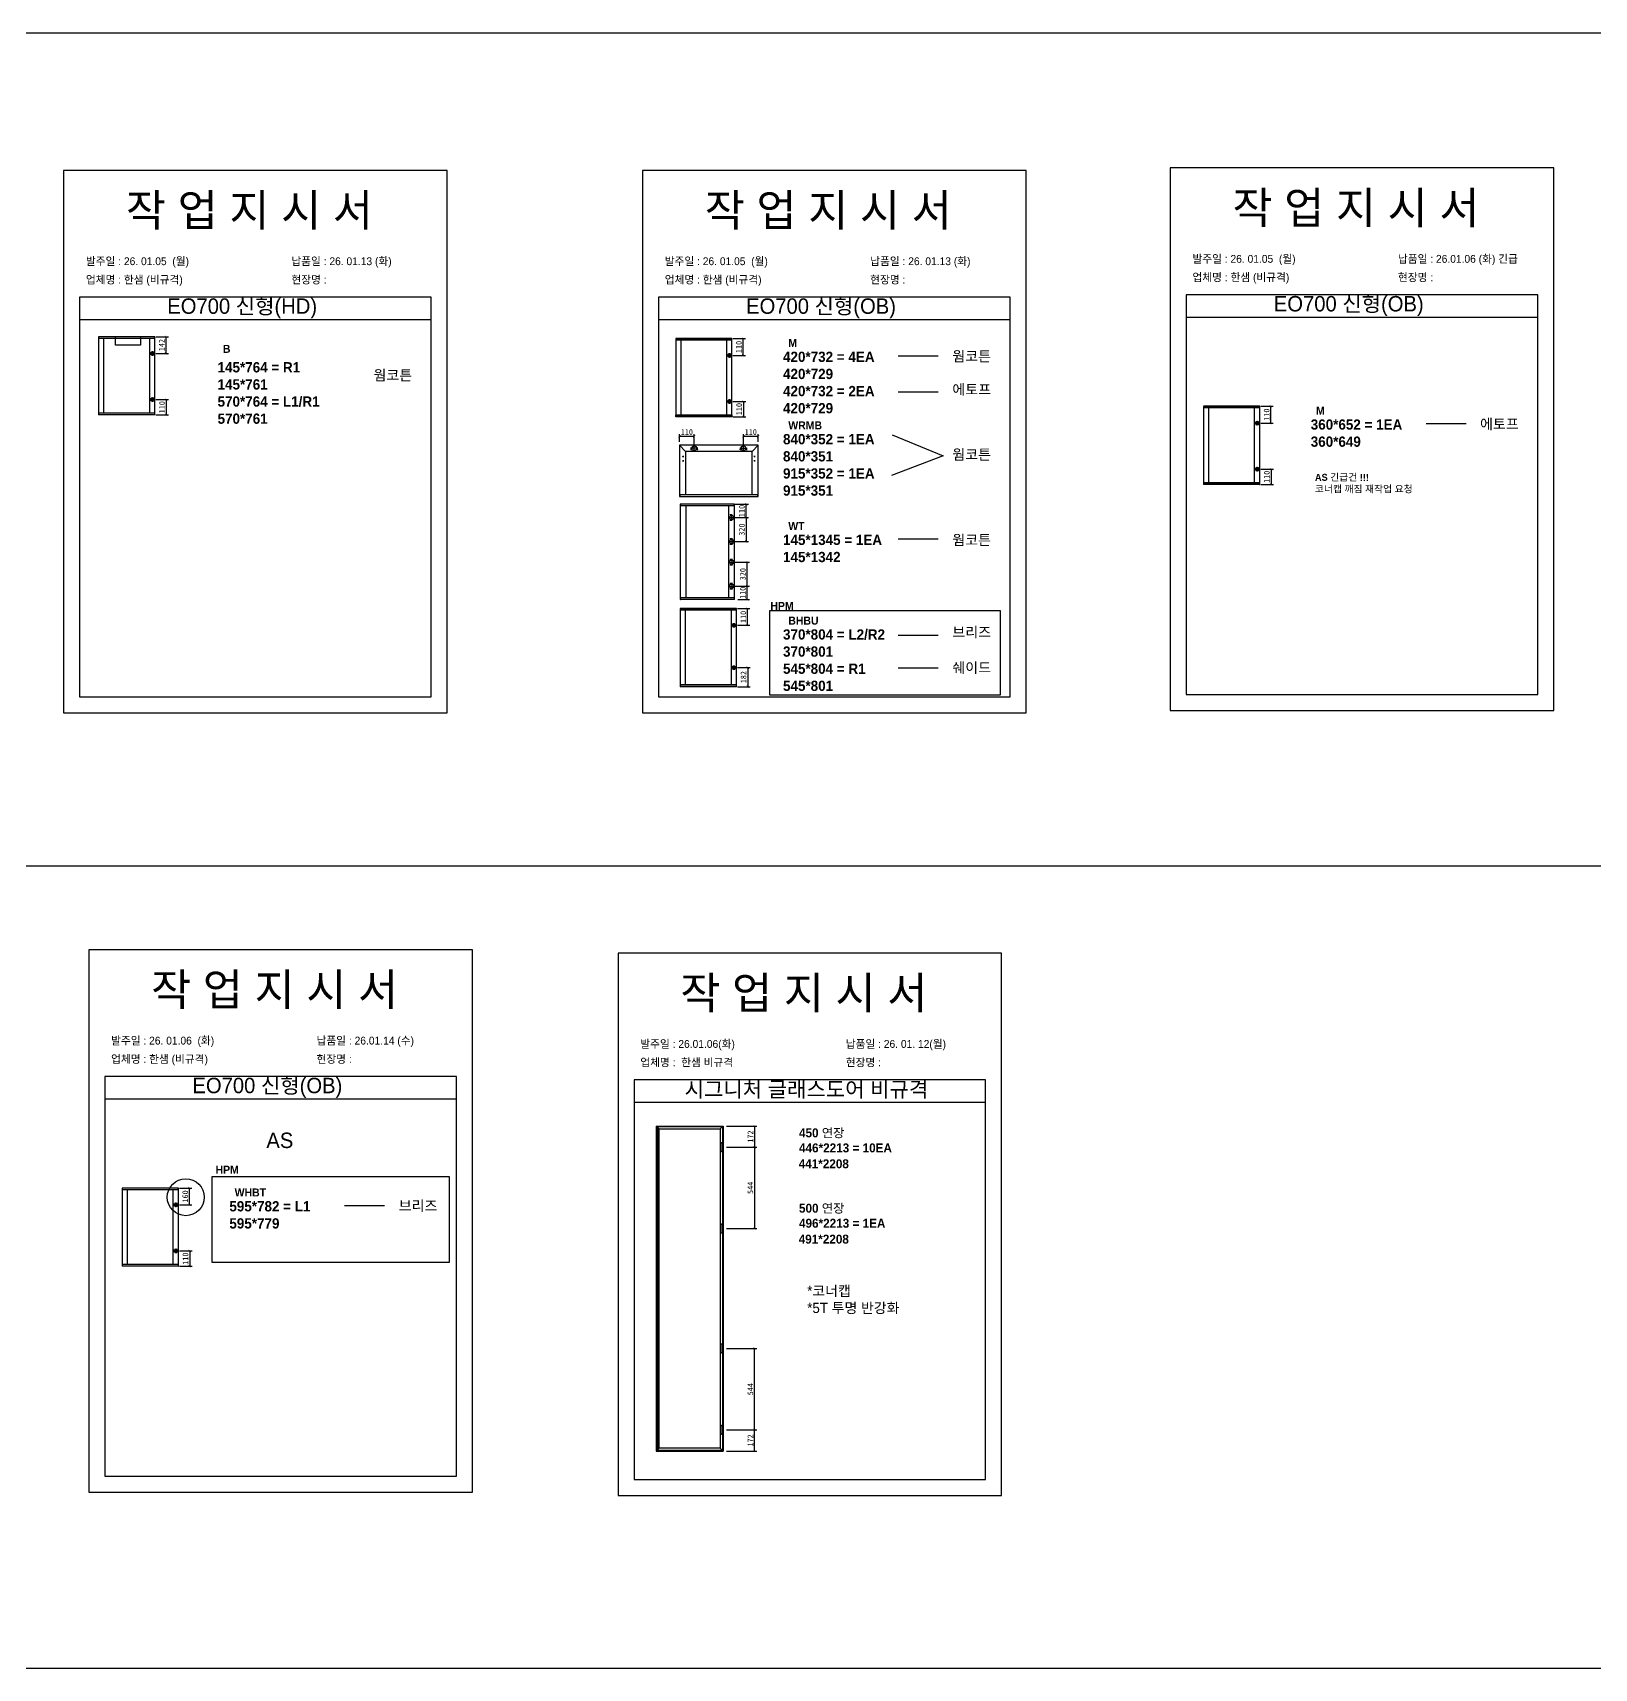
# Model space of a CAD drawing. Header units: millimetres. Extents: x -44117 to 256353, y -2095463 to 65325.
# Drawn here: x 110716 to 117555, y -611177 to -604013 of the extents above; entities that cross this region are included whole.
import ezdxf

# ---------------------------------------------------------------- set-up
doc = ezdxf.new("R2010")
doc.units = ezdxf.units.MM
doc.header["$LTSCALE"] = 10
doc.layers.add('Layer1', color=7, linetype='Continuous', lineweight=70)
doc.styles.add('MtX_Gulim', font='')
doc.styles.get('MtX_Gulim').set_extended_font_data('Gulim', bold=True)
doc.dimstyles.new('ISO-25', dxfattribs={"dimtxt": 2.5, "dimasz": 2.5, "dimexe": 1, "dimexo": 1, "dimtad": 1, "dimtxsty": 'Standard', "dimblk": 'ARCHTICK', "dimcen": 2.5, "dimadec": 0, "dimazin": 0, "dimtfac": 1, "dimtmove": 0, "dimatfit": 3, "dimfxl": 0, "dimarcsym": 0})

# ---------------------------------------------------------------- blocks, each defined once
blk = doc.blocks.new('_ArchTick')
at = {"color": 0, "linetype": 'ByBlock', "const_width": 0.15}
blk.add_lwpolyline([(-0.5, -0.5), (0.5, 0.5)], dxfattribs=at)
blk = doc.blocks.new('*D4368')
at = {"color": 0, "lineweight": -2}
for p, q in [((111255, -605344), (111309.6, -605344)), ((111299.6, -605417.6), (111299.6, -605344)), ((111255, -605417.6), (111309.6, -605417.6))]:
    blk.add_line(p, q, dxfattribs=at)
at = {"layer": 'Defpoints', "color": 0}
for p in [(111240, -605344), (111299.6, -605344), (111240, -605417.6)]:
    blk.add_point(p, dxfattribs=at)
at = {"color": 0, "lineweight": -2, "xscale": 10, "yscale": 10, "zscale": 10}
for p, rotation in [((111299.6, -605344), 90), ((111299.6, -605417.6), 270)]:
    blk.add_blockref('_ArchTick', p, dxfattribs=dict(at, rotation=rotation))
at = {"color": 0, "insert": (111280.8, -605380.8), "char_height": 25, "attachment_point": 5, "rotation": 90}
blk.add_mtext('142', dxfattribs=at)
blk = doc.blocks.new('*D4369')
at = {"color": 0, "lineweight": -2}
for p, q in [((111255, -605619.5), (111310.5, -605619.5)), ((111300.5, -605619.5), (111300.5, -605686.4)), ((111255, -605686.4), (111310.5, -605686.4))]:
    blk.add_line(p, q, dxfattribs=at)
at = {"layer": 'Defpoints', "color": 0}
for p in [(111240, -605619.5), (111240, -605686.4), (111300.5, -605686.4)]:
    blk.add_point(p, dxfattribs=at)
at = {"color": 0, "lineweight": -2, "xscale": 10, "yscale": 10, "zscale": 10}
for p, rotation in [((111300.5, -605619.5), 90), ((111300.5, -605686.4), 270)]:
    blk.add_blockref('_ArchTick', p, dxfattribs=dict(at, rotation=rotation))
at = {"color": 0, "insert": (111281.8, -605652.9), "char_height": 25, "attachment_point": 5, "rotation": 90}
blk.add_mtext('110', dxfattribs=at)
blk = doc.blocks.new('*D4370')
at = {"color": 0, "lineweight": -2}
for p, q in [((113782.6, -605352.2), (113837.2, -605352.2)), ((113827.2, -605425.8), (113827.2, -605352.2)), ((113782.6, -605425.8), (113837.2, -605425.8))]:
    blk.add_line(p, q, dxfattribs=at)
at = {"layer": 'Defpoints', "color": 0}
for p in [(113767.6, -605352.2), (113827.2, -605352.2), (113767.6, -605425.8)]:
    blk.add_point(p, dxfattribs=at)
at = {"color": 0, "lineweight": -2, "xscale": 10, "yscale": 10, "zscale": 10}
for p, rotation in [((113827.2, -605352.2), 90), ((113827.2, -605425.8), 270)]:
    blk.add_blockref('_ArchTick', p, dxfattribs=dict(at, rotation=rotation))
at = {"color": 0, "insert": (113808.5, -605389), "char_height": 25, "attachment_point": 5, "rotation": 90}
blk.add_mtext('110', dxfattribs=at)
blk = doc.blocks.new('*D4371')
at = {"color": 0, "lineweight": -2}
for p, q in [((113782.6, -605627.7), (113838.2, -605627.7)), ((113828.2, -605627.7), (113828.2, -605694.6)), ((113782.6, -605694.6), (113838.2, -605694.6))]:
    blk.add_line(p, q, dxfattribs=at)
at = {"layer": 'Defpoints', "color": 0}
for p in [(113767.6, -605627.7), (113767.6, -605694.6), (113828.2, -605694.6)]:
    blk.add_point(p, dxfattribs=at)
at = {"color": 0, "lineweight": -2, "xscale": 10, "yscale": 10, "zscale": 10}
for p, rotation in [((113828.2, -605627.7), 90), ((113828.2, -605694.6), 270)]:
    blk.add_blockref('_ArchTick', p, dxfattribs=dict(at, rotation=rotation))
at = {"color": 0, "insert": (113809.4, -605661.1), "char_height": 25, "attachment_point": 5, "rotation": 90}
blk.add_mtext('110', dxfattribs=at)
blk = doc.blocks.new('*D4372')
at = {"color": 0, "lineweight": -2}
for p, q in [((113548.3, -605804.9), (113548.3, -605770.4)), ((113548.3, -605780.4), (113612.8, -605780.4)), ((113612.8, -605817.7), (113612.8, -605770.4))]:
    blk.add_line(p, q, dxfattribs=at)
at = {"layer": 'Defpoints', "color": 0}
for p in [(113612.8, -605780.4), (113548.3, -605819.9), (113612.8, -605832.7)]:
    blk.add_point(p, dxfattribs=at)
at = {"color": 0, "lineweight": -2, "xscale": 10, "yscale": 10, "zscale": 10, "rotation": 180}
blk.add_blockref('_ArchTick', (113548.3, -605780.4), dxfattribs=at)
at = {"color": 0, "lineweight": -2, "xscale": 10, "yscale": 10, "zscale": 10}
blk.add_blockref('_ArchTick', (113612.8, -605780.4), dxfattribs=at)
at = {"color": 0, "insert": (113580.6, -605761.6), "char_height": 25, "attachment_point": 5}
blk.add_mtext('110', dxfattribs=at)
blk = doc.blocks.new('*D4373')
at = {"color": 0, "lineweight": -2}
for p, q in [((113828.4, -605817.7), (113828.4, -605770.4)), ((113828.4, -605780.4), (113892.9, -605780.4)), ((113892.9, -605804.9), (113892.9, -605770.4))]:
    blk.add_line(p, q, dxfattribs=at)
at = {"layer": 'Defpoints', "color": 0}
for p in [(113892.9, -605780.4), (113828.4, -605832.7), (113892.9, -605819.9)]:
    blk.add_point(p, dxfattribs=at)
at = {"color": 0, "lineweight": -2, "xscale": 10, "yscale": 10, "zscale": 10, "rotation": 180}
blk.add_blockref('_ArchTick', (113828.4, -605780.4), dxfattribs=at)
at = {"color": 0, "lineweight": -2, "xscale": 10, "yscale": 10, "zscale": 10}
blk.add_blockref('_ArchTick', (113892.9, -605780.4), dxfattribs=at)
at = {"color": 0, "insert": (113860.6, -605761.6), "char_height": 25, "attachment_point": 5}
blk.add_mtext('110', dxfattribs=at)
blk = doc.blocks.new('*D4374')
at = {"color": 0, "lineweight": -2}
for p, q in [((113792.3, -606078.2), (113850.2, -606078.2)), ((113792.3, -606136.1), (113850.2, -606136.1)), ((113840.2, -606136.1), (113840.2, -606078.2))]:
    blk.add_line(p, q, dxfattribs=at)
at = {"layer": 'Defpoints', "color": 0}
for p in [(113777.3, -606078.2), (113777.3, -606136.1), (113840.2, -606078.2)]:
    blk.add_point(p, dxfattribs=at)
at = {"color": 0, "lineweight": -2, "xscale": 10, "yscale": 10, "zscale": 10}
for p, rotation in [((113840.2, -606078.2), 90), ((113840.2, -606136.1), 270)]:
    blk.add_blockref('_ArchTick', p, dxfattribs=dict(at, rotation=rotation))
at = {"color": 0, "insert": (113821.4, -606107.2), "char_height": 25, "attachment_point": 5, "rotation": 90}
blk.add_mtext('110', dxfattribs=at)
blk = doc.blocks.new('*D4375')
at = {"color": 0, "lineweight": -2}
for p, q in [((113792.3, -606436.6), (113854.8, -606436.6)), ((113803.9, -606495.2), (113854.8, -606495.2)), ((113844.8, -606495.2), (113844.8, -606436.6))]:
    blk.add_line(p, q, dxfattribs=at)
at = {"layer": 'Defpoints', "color": 0}
for p in [(113777.3, -606436.6), (113788.9, -606495.2), (113844.8, -606436.6)]:
    blk.add_point(p, dxfattribs=at)
at = {"color": 0, "lineweight": -2, "xscale": 10, "yscale": 10, "zscale": 10}
for p, rotation in [((113844.8, -606436.6), 90), ((113844.8, -606495.2), 270)]:
    blk.add_blockref('_ArchTick', p, dxfattribs=dict(at, rotation=rotation))
at = {"color": 0, "insert": (113826, -606465.9), "char_height": 25, "attachment_point": 5, "rotation": 90}
blk.add_mtext('110', dxfattribs=at)
blk = doc.blocks.new('*D4376')
at = {"color": 0, "lineweight": -2}
for p, q in [((113792.3, -606331.5), (113854.8, -606331.5)), ((113844.8, -606436.6), (113844.8, -606331.5)), ((113792.3, -606436.6), (113854.8, -606436.6))]:
    blk.add_line(p, q, dxfattribs=at)
at = {"layer": 'Defpoints', "color": 0}
for p in [(113777.3, -606331.5), (113844.8, -606331.5), (113777.3, -606436.6)]:
    blk.add_point(p, dxfattribs=at)
at = {"color": 0, "lineweight": -2, "xscale": 10, "yscale": 10, "zscale": 10}
for p, rotation in [((113844.8, -606331.5), 90), ((113844.8, -606436.6), 270)]:
    blk.add_blockref('_ArchTick', p, dxfattribs=dict(at, rotation=rotation))
at = {"color": 0, "insert": (113826, -606384.1), "char_height": 25, "attachment_point": 5, "rotation": 90}
blk.add_mtext('320', dxfattribs=at)
blk = doc.blocks.new('*D4377')
at = {"color": 0, "lineweight": -2}
for p, q in [((113792.3, -606136.1), (113850.2, -606136.1)), ((113840.2, -606136.1), (113840.2, -606241.3)), ((113792.3, -606241.3), (113850.2, -606241.3))]:
    blk.add_line(p, q, dxfattribs=at)
at = {"layer": 'Defpoints', "color": 0}
for p in [(113777.3, -606136.1), (113777.3, -606241.3), (113840.2, -606241.3)]:
    blk.add_point(p, dxfattribs=at)
at = {"color": 0, "lineweight": -2, "xscale": 10, "yscale": 10, "zscale": 10}
for p, rotation in [((113840.2, -606136.1), 90), ((113840.2, -606241.3), 270)]:
    blk.add_blockref('_ArchTick', p, dxfattribs=dict(at, rotation=rotation))
at = {"color": 0, "insert": (113821.4, -606188.7), "char_height": 25, "attachment_point": 5, "rotation": 90}
blk.add_mtext('320', dxfattribs=at)
blk = doc.blocks.new('*D4378')
at = {"color": 0, "lineweight": -2}
for p, q in [((113801.9, -606534.6), (113856.5, -606534.6)), ((113846.5, -606608.2), (113846.5, -606534.6)), ((113801.9, -606608.2), (113856.5, -606608.2))]:
    blk.add_line(p, q, dxfattribs=at)
at = {"layer": 'Defpoints', "color": 0}
for p in [(113786.9, -606534.6), (113846.5, -606534.6), (113786.9, -606608.2)]:
    blk.add_point(p, dxfattribs=at)
at = {"color": 0, "lineweight": -2, "xscale": 10, "yscale": 10, "zscale": 10}
for p, rotation in [((113846.5, -606534.6), 90), ((113846.5, -606608.2), 270)]:
    blk.add_blockref('_ArchTick', p, dxfattribs=dict(at, rotation=rotation))
at = {"color": 0, "insert": (113827.8, -606571.4), "char_height": 25, "attachment_point": 5, "rotation": 90}
blk.add_mtext('110', dxfattribs=at)
blk = doc.blocks.new('*D4379')
at = {"color": 0, "lineweight": -2}
for p, q in [((113801.9, -606793.6), (113857.5, -606793.6)), ((113847.5, -606793.6), (113847.5, -606877)), ((113801.9, -606877), (113857.5, -606877))]:
    blk.add_line(p, q, dxfattribs=at)
at = {"layer": 'Defpoints', "color": 0}
for p in [(113786.9, -606793.6), (113786.9, -606877), (113847.5, -606877)]:
    blk.add_point(p, dxfattribs=at)
at = {"color": 0, "lineweight": -2, "xscale": 10, "yscale": 10, "zscale": 10}
for p, rotation in [((113847.5, -606793.6), 90), ((113847.5, -606877), 270)]:
    blk.add_blockref('_ArchTick', p, dxfattribs=dict(at, rotation=rotation))
at = {"color": 0, "insert": (113828.7, -606835.3), "char_height": 25, "attachment_point": 5, "rotation": 90}
blk.add_mtext('182', dxfattribs=at)
blk = doc.blocks.new('*D4380')
at = {"color": 0, "lineweight": -2}
for p, q in [((116094, -605648.8), (116148.6, -605648.8)), ((116138.6, -605722.5), (116138.6, -605648.8)), ((116094, -605722.5), (116148.6, -605722.5))]:
    blk.add_line(p, q, dxfattribs=at)
at = {"layer": 'Defpoints', "color": 0}
for p in [(116079, -605648.8), (116138.6, -605648.8), (116079, -605722.5)]:
    blk.add_point(p, dxfattribs=at)
at = {"color": 0, "lineweight": -2, "xscale": 10, "yscale": 10, "zscale": 10}
for p, rotation in [((116138.6, -605648.8), 90), ((116138.6, -605722.5), 270)]:
    blk.add_blockref('_ArchTick', p, dxfattribs=dict(at, rotation=rotation))
at = {"color": 0, "insert": (116119.9, -605685.6), "char_height": 25, "attachment_point": 5, "rotation": 90}
blk.add_mtext('110', dxfattribs=at)
blk = doc.blocks.new('*D4381')
at = {"color": 0, "lineweight": -2}
for p, q in [((116094, -605924.3), (116149.6, -605924.3)), ((116139.6, -605924.3), (116139.6, -605991.2)), ((116094, -605991.2), (116149.6, -605991.2))]:
    blk.add_line(p, q, dxfattribs=at)
at = {"layer": 'Defpoints', "color": 0}
for p in [(116079, -605924.3), (116079, -605991.2), (116139.6, -605991.2)]:
    blk.add_point(p, dxfattribs=at)
at = {"color": 0, "lineweight": -2, "xscale": 10, "yscale": 10, "zscale": 10}
for p, rotation in [((116139.6, -605924.3), 90), ((116139.6, -605991.2), 270)]:
    blk.add_blockref('_ArchTick', p, dxfattribs=dict(at, rotation=rotation))
at = {"color": 0, "insert": (116120.8, -605957.8), "char_height": 25, "attachment_point": 5, "rotation": 90}
blk.add_mtext('110', dxfattribs=at)
blk = doc.blocks.new('*D4383')
at = {"color": 0, "lineweight": -2}
for p, q in [((111357.8, -609073), (111412.4, -609073)), ((111402.4, -609146.7), (111402.4, -609073)), ((111357.8, -609146.7), (111412.4, -609146.7))]:
    blk.add_line(p, q, dxfattribs=at)
at = {"layer": 'Defpoints', "color": 0}
for p in [(111342.8, -609073), (111402.4, -609073), (111342.8, -609146.7)]:
    blk.add_point(p, dxfattribs=at)
at = {"color": 0, "lineweight": -2, "xscale": 10, "yscale": 10, "zscale": 10}
for p, rotation in [((111402.4, -609073), 90), ((111402.4, -609146.7), 270)]:
    blk.add_blockref('_ArchTick', p, dxfattribs=dict(at, rotation=rotation))
at = {"color": 0, "insert": (111383.6, -609109.8), "char_height": 25, "attachment_point": 5, "rotation": 90}
blk.add_mtext('160', dxfattribs=at)
blk = doc.blocks.new('*D4384')
at = {"color": 0, "lineweight": -2}
for p, q in [((111357.8, -609348.5), (111413.3, -609348.5)), ((111403.3, -609348.5), (111403.3, -609415.4)), ((111357.8, -609415.4), (111413.3, -609415.4))]:
    blk.add_line(p, q, dxfattribs=at)
at = {"layer": 'Defpoints', "color": 0}
for p in [(111342.8, -609348.5), (111342.8, -609415.4), (111403.3, -609415.4)]:
    blk.add_point(p, dxfattribs=at)
at = {"color": 0, "lineweight": -2, "xscale": 10, "yscale": 10, "zscale": 10}
for p, rotation in [((111403.3, -609348.5), 90), ((111403.3, -609415.4), 270)]:
    blk.add_blockref('_ArchTick', p, dxfattribs=dict(at, rotation=rotation))
at = {"color": 0, "insert": (111384.6, -609382), "char_height": 25, "attachment_point": 5, "rotation": 90}
blk.add_mtext('110', dxfattribs=at)
blk = doc.blocks.new('*D4385')
at = {"color": 0, "lineweight": -2}
for p, q in [((113754.2, -608893.8), (113887.4, -608893.8)), ((113877.4, -608893.8), (113877.4, -609250.6)), ((113754.2, -609250.6), (113887.4, -609250.6))]:
    blk.add_line(p, q, dxfattribs=at)
at = {"layer": 'Defpoints', "color": 0}
for p in [(113739.2, -608893.8), (113739.2, -609250.6), (113877.4, -609250.6)]:
    blk.add_point(p, dxfattribs=at)
at = {"color": 0, "lineweight": -2, "xscale": 10, "yscale": 10, "zscale": 10}
for p, rotation in [((113877.4, -608893.8), 90), ((113877.4, -609250.6), 270)]:
    blk.add_blockref('_ArchTick', p, dxfattribs=dict(at, rotation=rotation))
at = {"color": 0, "insert": (113858.6, -609072.2), "char_height": 25, "attachment_point": 5, "rotation": 90}
blk.add_mtext('544', dxfattribs=at)
blk = doc.blocks.new('*D4386')
at = {"color": 0, "lineweight": -2}
for p, q in [((113754.2, -608801.3), (113887.4, -608801.3)), ((113877.4, -608801.3), (113877.4, -608893.8)), ((113754.2, -608893.8), (113887.4, -608893.8))]:
    blk.add_line(p, q, dxfattribs=at)
at = {"layer": 'Defpoints', "color": 0}
for p in [(113739.2, -608801.3), (113739.2, -608893.8), (113877.4, -608893.8)]:
    blk.add_point(p, dxfattribs=at)
at = {"color": 0, "lineweight": -2, "xscale": 10, "yscale": 10, "zscale": 10}
for p, rotation in [((113877.4, -608801.3), 90), ((113877.4, -608893.8), 270)]:
    blk.add_blockref('_ArchTick', p, dxfattribs=dict(at, rotation=rotation))
at = {"color": 0, "insert": (113858.6, -608847.5), "char_height": 25, "attachment_point": 5, "rotation": 90}
blk.add_mtext('172', dxfattribs=at)
blk = doc.blocks.new('*D4387')
at = {"color": 0, "lineweight": -2}
for p, q in [((113754.2, -609775.4), (113887.4, -609775.4)), ((113877.4, -610132.3), (113877.4, -609775.4)), ((113754.2, -610132.3), (113887.4, -610132.3))]:
    blk.add_line(p, q, dxfattribs=at)
at = {"layer": 'Defpoints', "color": 0}
for p in [(113739.2, -609775.4), (113877.4, -609775.4), (113739.2, -610132.3)]:
    blk.add_point(p, dxfattribs=at)
at = {"color": 0, "lineweight": -2, "xscale": 10, "yscale": 10, "zscale": 10}
for p, rotation in [((113877.4, -609775.4), 90), ((113877.4, -610132.3), 270)]:
    blk.add_blockref('_ArchTick', p, dxfattribs=dict(at, rotation=rotation))
at = {"color": 0, "insert": (113858.6, -609953.9), "char_height": 25, "attachment_point": 5, "rotation": 90}
blk.add_mtext('544', dxfattribs=at)
blk = doc.blocks.new('*D4388')
at = {"color": 0, "lineweight": -2}
for p, q in [((113754.2, -610132.3), (113887.4, -610132.3)), ((113877.4, -610224.8), (113877.4, -610132.3)), ((113754.2, -610224.8), (113887.4, -610224.8))]:
    blk.add_line(p, q, dxfattribs=at)
at = {"layer": 'Defpoints', "color": 0}
for p in [(113739.2, -610132.3), (113877.4, -610132.3), (113739.2, -610224.8)]:
    blk.add_point(p, dxfattribs=at)
at = {"color": 0, "lineweight": -2, "xscale": 10, "yscale": 10, "zscale": 10}
for p, rotation in [((113877.4, -610132.3), 90), ((113877.4, -610224.8), 270)]:
    blk.add_blockref('_ArchTick', p, dxfattribs=dict(at, rotation=rotation))
at = {"color": 0, "insert": (113858.6, -610178.5), "char_height": 25, "attachment_point": 5, "rotation": 90}
blk.add_mtext('172', dxfattribs=at)

msp = doc.modelspace()

# ---------------------------------------------------------------- linework, layer by layer
at = {"color": 1}
for p, q in [((104015.69829, -604012.5211), (196284.84516, -604012.5211)), ((104015.69829, -604012.5211), (196284.84516, -604012.5211)), ((104015.69829, -607662.17178), (196284.84516, -607662.17178)), ((104015.69829, -607662.17178), (196284.84516, -607662.17178)), ((104015.69829, -611176.52888), (196284.84516, -611176.52888)), ((104015.69829, -611176.52888), (196284.84516, -611176.52888))]:
    msp.add_line(p, q, dxfattribs=at)
for p, q in [((112460.96428, -605170.625), (110920.96428, -605170.625)), ((114996.14079, -605170.625), (113456.14079, -605170.625)), ((117307.50746, -605160.23428), (115767.50746, -605160.23428)), ((112460.96428, -605270.625), (110920.96428, -605270.625)), ((114996.14079, -605270.625), (113456.14079, -605270.625)), ((117307.50746, -605260.23428), (115767.50746, -605260.23428)), ((111004.1127, -605344.24867), (111004.1127, -605686.13556)), ((111250.61334, -605344.69141), (111004.1127, -605344.69141)), ((111250.61334, -605351.38157), (111004.1127, -605351.38157)), ((111250.36738, -605344.00271), (111004.35866, -605344.00271)), ((111026.0033, -605350.88964), (111026.0033, -605679.00268)), ((111228.47678, -605679.00268), (111228.47678, -605351.38157)), ((111249.38353, -605351.38157), (111249.38353, -605344.00271)), ((111250.61334, -605686.13556), (111250.61334, -605344.24867)), ((113531.76633, -605352.45652), (113531.76633, -605694.34341)), ((113778.26697, -605352.89925), (113531.76633, -605352.89925)), ((113778.02101, -605352.21056), (113532.01229, -605352.21056)), ((113777.03716, -605359.58941), (113777.03716, -605352.21056)), ((113778.26697, -605694.34341), (113778.26697, -605352.45652)), ((113778.26697, -605359.58941), (113531.76633, -605359.58941)), ((113553.65693, -605359.09749), (113553.65693, -605687.21052)), ((113756.13041, -605687.21052), (113756.13041, -605359.58941)), ((114681.84894, -605429.68375), (114506.67135, -605429.68375)), ((114681.84894, -605587.04668), (114506.67135, -605587.04668)), ((111250.61334, -605679.00268), (111004.1127, -605679.00268)), ((111250.61334, -605685.69284), (111004.1127, -605685.69284)), ((111250.36738, -605686.38153), (111004.35866, -605686.38153)), ((111005.34251, -605686.38153), (111005.34251, -605679.00268)), ((111249.38353, -605679.00268), (111249.38353, -605686.38153)), ((113778.26697, -605687.21052), (113531.76633, -605687.21052)), ((113778.26697, -605693.90068), (113531.76633, -605693.90068)), ((113778.02101, -605694.58938), (113532.01229, -605694.58938)), ((113532.99614, -605694.58938), (113532.99614, -605687.21052)), ((113777.03716, -605687.21052), (113777.03716, -605694.58938)), ((115843.133, -605649.08669), (115843.133, -605990.97357)), ((116089.63364, -605649.52942), (115843.133, -605649.52942)), ((116089.63364, -605656.21958), (115843.133, -605656.21958)), ((116089.38768, -605648.84073), (115843.37896, -605648.84073)), ((115865.0236, -605655.72766), (115865.0236, -605983.84069)), ((116067.49708, -605983.84069), (116067.49708, -605656.21958)), ((116088.40383, -605656.21958), (116088.40383, -605648.84073)), ((116089.63364, -605990.97357), (116089.63364, -605649.08669)), ((114479.94934, -605774.10072), (114702.63273, -605866.14319)), ((116993.21561, -605726.31392), (116818.03801, -605726.31392)), ((113548.01116, -605819.93636), (113548.01116, -606044.27669)), ((113574.35191, -605846.27711), (113548.09785, -605819.72708)), ((113892.897, -605819.6404), (113548.30713, -605819.6404)), ((113574.35191, -605846.27711), (113574.35191, -606036.28567)), ((113866.85221, -605846.27711), (113574.35191, -605846.27711)), ((113628.97059, -605832.66279), (113596.68376, -605832.66279)), ((113601.87652, -605838.58206), (113597.14111, -605838.58206)), ((113599.50882, -605836.21435), (113599.50882, -605840.94977)), ((113612.82717, -605848.80621), (113612.82717, -605816.51938)), ((113628.51324, -605838.58206), (113623.77782, -605838.58206)), ((113626.14553, -605836.21435), (113626.14553, -605840.94977)), ((113812.23354, -605832.66279), (113844.52037, -605832.66279)), ((113817.42631, -605838.58206), (113812.6909, -605838.58206)), ((113815.05861, -605836.21435), (113815.05861, -605840.94977)), ((113828.37696, -605848.80621), (113828.37696, -605816.51938)), ((113844.06303, -605838.58206), (113839.32761, -605838.58206)), ((113841.69532, -605836.21435), (113841.69532, -605840.94977)), ((113866.85221, -605846.27711), (113893.10628, -605819.72708)), ((113866.85221, -606035.69375), (113866.85221, -605846.27711)), ((113893.19296, -606044.27669), (113893.19296, -605819.93636)), ((113561.32953, -605869.36227), (113567.24879, -605869.36227)), ((113561.32953, -605888.30393), (113567.24879, -605888.30393)), ((113564.28916, -605866.40263), (113564.28916, -605872.3219)), ((113564.28916, -605885.34429), (113564.28916, -605891.26356)), ((113879.87461, -605869.36227), (113873.95534, -605869.36227)), ((113879.87461, -605888.30393), (113873.95534, -605888.30393)), ((113876.91497, -605866.40263), (113876.91497, -605872.3219)), ((113876.91497, -605885.34429), (113876.91497, -605891.26356)), ((114702.63273, -605866.14319), (114476.98023, -605952.24743)), ((116089.63364, -605983.84069), (115843.133, -605983.84069)), ((116089.63364, -605990.53085), (115843.133, -605990.53085)), ((116089.38768, -605991.21954), (115843.37896, -605991.21954)), ((115844.36281, -605991.21954), (115844.36281, -605983.84069)), ((116088.40383, -605983.84069), (116088.40383, -605991.21954)), ((113548.01116, -606035.69375), (113893.19296, -606035.69375)), ((113548.01116, -606043.74395), (113892.897, -606043.74395)), ((113548.30713, -606044.57265), (113892.897, -606044.57265)), ((113549.49098, -606035.69375), (113549.49098, -606044.57265)), ((113891.71314, -606044.57265), (113891.71314, -606035.69375)), ((113551.97707, -606077.75518), (113551.97707, -606494.96304)), ((113788.97064, -606078.23449), (113551.97707, -606078.23449)), ((113788.97064, -606085.47744), (113551.97707, -606085.47744)), ((113788.70436, -606077.48889), (113552.24336, -606077.48889)), ((113553.3085, -606077.48889), (113553.3085, -606085.47744)), ((113575.67643, -606084.94487), (113575.67643, -606487.24078)), ((113762.72952, -606136.07157), (113791.7787, -606136.07157)), ((113765.005, -606487.24078), (113765.005, -606085.47744)), ((113774.59126, -606124.08875), (113770.3307, -606124.08875)), ((113772.46098, -606121.95847), (113772.46098, -606126.21903)), ((113772.46098, -606145.92411), (113772.46098, -606150.18467)), ((113777.25411, -606150.59616), (113777.25411, -606121.54699)), ((113787.63922, -606085.47744), (113787.63922, -606077.48889)), ((113788.97064, -606494.96304), (113788.97064, -606077.75518)), ((113774.59126, -606148.05439), (113770.3307, -606148.05439)), ((113762.72952, -606241.25412), (113791.7787, -606241.25412)), ((113774.59126, -606229.27129), (113770.3307, -606229.27129)), ((113774.59126, -606253.23693), (113770.3307, -606253.23693)), ((113772.46098, -606227.14101), (113772.46098, -606231.40157)), ((113772.46098, -606251.10665), (113772.46098, -606255.36721)), ((113777.25411, -606226.72952), (113777.25411, -606255.7787)), ((114681.84894, -606231.34394), (114506.67135, -606231.34394)), ((113762.72952, -606331.46411), (113791.7787, -606331.46411)), ((113774.59126, -606319.48128), (113770.3307, -606319.48128)), ((113774.59126, -606343.44692), (113770.3307, -606343.44692)), ((113772.46098, -606317.351), (113772.46098, -606321.61156)), ((113772.46098, -606341.31665), (113772.46098, -606345.5772)), ((113777.25411, -606316.93952), (113777.25411, -606345.9887)), ((113774.59126, -606424.66381), (113770.3307, -606424.66381)), ((113772.46098, -606422.53353), (113772.46098, -606426.79409)), ((113777.25411, -606422.12205), (113777.25411, -606451.17123)), ((113788.97064, -606487.24078), (113551.97707, -606487.24078)), ((113788.97064, -606494.48373), (113551.97707, -606494.48373)), ((113788.70436, -606495.22933), (113552.24336, -606495.22933)), ((113553.3085, -606495.22933), (113553.3085, -606487.24078)), ((113762.72952, -606436.64664), (113791.7787, -606436.64664)), ((113774.59126, -606448.62945), (113770.3307, -606448.62945)), ((113772.46098, -606446.49917), (113772.46098, -606450.75973)), ((113787.63922, -606487.24078), (113787.63922, -606495.22933)), ((113551.05546, -606534.84596), (113551.05546, -606876.73285)), ((113797.5561, -606535.2887), (113551.05546, -606535.2887)), ((113797.5561, -606541.97886), (113551.05546, -606541.97886)), ((113797.31014, -606534.6), (113551.30142, -606534.6)), ((113572.94606, -606541.48693), (113572.94606, -606869.59997)), ((113775.41954, -606869.59997), (113775.41954, -606541.97886)), ((113796.32629, -606541.97886), (113796.32629, -606534.6)), ((113797.5561, -606876.73285), (113797.5561, -606534.84596)), ((114681.84894, -606652.95782), (114506.67135, -606652.95782)), ((114681.84894, -606795.47518), (114506.67135, -606795.47518)), ((113797.5561, -606869.59997), (113551.05546, -606869.59997)), ((113797.5561, -606876.29013), (113551.05546, -606876.29013)), ((113797.31014, -606876.97882), (113551.30142, -606876.97882)), ((113552.28527, -606876.97882), (113552.28527, -606869.59997)), ((113796.32629, -606869.59997), (113796.32629, -606876.97882)), ((112571.27536, -608584.43273), (111031.27536, -608584.43273)), ((114889.13468, -608598.96979), (113349.13468, -608598.96979)), ((112571.27536, -608684.43273), (111031.27536, -608684.43273)), ((114889.13468, -608698.96979), (113349.13468, -608698.96979)), ((113446.65987, -608801.2931), (113446.65987, -610224.78949)), ((113446.65987, -608801.2931), (113739.23102, -608801.2931)), ((113446.65987, -608801.2931), (113459.12367, -608813.75689)), ((113446.65987, -608801.2931), (113452.56378, -608801.2931)), ((113452.56378, -608801.2931), (113452.56378, -610224.78949)), ((113726.76723, -608813.75689), (113739.23102, -608801.2931)), ((113739.23102, -608801.2931), (113739.23102, -610224.78949)), ((111106.9009, -609073.28514), (111106.9009, -609415.17202)), ((111353.40154, -609073.72787), (111106.9009, -609073.72787)), ((111353.40154, -609080.41803), (111106.9009, -609080.41803)), ((111353.15558, -609073.03917), (111107.14686, -609073.03917)), ((111128.7915, -609079.9261), (111128.7915, -609408.03914)), ((111331.26498, -609408.03914), (111331.26498, -609080.41803)), ((111352.17173, -609080.41803), (111352.17173, -609073.03917)), ((111353.40154, -609415.17202), (111353.40154, -609073.28514)), ((112256.98351, -609150.51237), (112081.80592, -609150.51237)), ((111353.40154, -609408.03914), (111106.9009, -609408.03914)), ((111353.40154, -609414.7293), (111106.9009, -609414.7293)), ((111353.15558, -609415.41799), (111107.14686, -609415.41799)), ((111108.13071, -609415.41799), (111108.13071, -609408.03914)), ((111352.17173, -609408.03914), (111352.17173, -609415.41799)), ((113459.12367, -610212.3257), (113446.65987, -610224.78949)), ((113446.65987, -610224.78949), (113739.23102, -610224.78949)), ((113726.76723, -610212.3257), (113739.23102, -610224.78949))]:
    msp.add_line(p, q)
at = {"linetype": 'Continuous'}
for p, q in [((113459.12367, -610212.3257), (113459.12367, -608813.75689)), ((113459.12367, -608813.75689), (113726.76723, -608813.75689)), ((113726.76723, -608813.75689), (113726.76723, -610212.3257)), ((113726.76723, -610212.3257), (113459.12367, -610212.3257))]:
    msp.add_line(p, q, dxfattribs=at)
for points in [[(110850.96428, -606991.45528), (112530.96428, -606991.45528), (112530.96428, -604615.45528), (110850.96428, -604615.45528)], [(113386.14079, -606991.45528), (115066.14079, -606991.45528), (115066.14079, -604615.45528), (113386.14079, -604615.45528)], [(115697.50746, -606981.06456), (117377.50746, -606981.06456), (117377.50746, -604605.06456), (115697.50746, -604605.06456)], [(113943.69828, -606543.04115), (114953.19629, -606543.04115), (114953.19629, -606914.12367), (113943.69828, -606914.12367)], [(110961.27536, -610405.26301), (112641.27536, -610405.26301), (112641.27536, -608029.26301), (110961.27536, -608029.26301)], [(113279.13468, -610419.80007), (114959.13468, -610419.80007), (114959.13468, -608043.80007), (113279.13468, -608043.80007)], [(113448.62784, -608803.26107), (113737.26305, -608803.26107), (113737.26305, -610222.82152), (113448.62784, -610222.82152)], [(111501.59172, -609023.09462), (112540.29008, -609023.09462), (112540.29008, -609398.52777), (111501.59172, -609398.52777)]]:
    msp.add_lwpolyline(points, close=True)
for points in [[(110920.96428, -605170.625), (110920.96428, -606921.45528), (112460.96428, -606921.45528), (112460.96428, -605170.625)], [(113456.14079, -605170.625), (113456.14079, -606921.45528), (114996.14079, -606921.45528), (114996.14079, -605170.625)], [(115767.50746, -605160.23428), (115767.50746, -606911.06456), (117307.50746, -606911.06456), (117307.50746, -605160.23428)], [(111187.59772, -605344.00271), (111187.59772, -605381.57888), (111077.92654, -605381.57888), (111077.92654, -605344.00271)], [(111031.27536, -608584.43273), (111031.27536, -610335.26301), (112571.27536, -610335.26301), (112571.27536, -608584.43273)], [(113349.13468, -608598.96979), (113349.13468, -610349.80007), (114889.13468, -610349.80007), (114889.13468, -608598.96979)]]:
    msp.add_lwpolyline(points)
for points in [[(113734.62861, -608913.11771), (113734.62861, -608913.11771, 0.4142135624), (113739.23102, -608908.51529), (113739.23102, -608879.05984, 0.4142135624), (113734.62861, -608874.45743), (113734.62861, -608874.45743, 0.4142135624), (113730.02619, -608879.05984), (113730.02619, -608908.51529, 0.4142135624)], [(113734.62861, -609269.97579), (113734.62861, -609269.97579, 0.4142135624), (113739.23102, -609265.37337), (113739.23102, -609235.91792, 0.4142135624), (113734.62861, -609231.31551), (113734.62861, -609231.31551, 0.4142135624), (113730.02619, -609235.91792), (113730.02619, -609265.37337, 0.4142135624)], [(113734.62861, -609794.76708), (113734.62861, -609794.76708, 0.4142135624), (113739.23102, -609790.16467), (113739.23102, -609760.70922, 0.4142135624), (113734.62861, -609756.10681), (113734.62861, -609756.10681, 0.4142135624), (113730.02619, -609760.70922), (113730.02619, -609790.16467, 0.4142135624)], [(113734.62861, -610151.62516), (113734.62861, -610151.62516, 0.4142135624), (113739.23102, -610147.02275), (113739.23102, -610117.5673, 0.4142135624), (113734.62861, -610112.96489), (113734.62861, -610112.96489, 0.4142135624), (113730.02619, -610117.5673), (113730.02619, -610147.02275, 0.4142135624)]]:
    msp.add_lwpolyline(points, format="xyb", close=True, dxfattribs=at)
for centre, radius in [((113599.50882, -605838.58206), 0.94708), ((113612.82717, -605832.66279), 10.35872), ((113626.14553, -605838.58206), 0.94708), ((113815.05861, -605838.58206), 0.94708), ((113828.37696, -605832.66279), 10.35872), ((113841.69532, -605838.58206), 0.94708), ((113564.28916, -605869.36226), 0.88789), ((113564.28916, -605888.30393), 0.88789), ((113876.91497, -605869.36226), 0.88789), ((113876.91497, -605888.30393), 0.88789), ((113777.25411, -606136.07157), 9.31997), ((113772.46098, -606124.08875), 0.85211), ((113772.46098, -606148.05439), 0.85211), ((113777.25411, -606241.25412), 9.31997), ((113772.46098, -606229.27129), 0.85211), ((113772.46098, -606253.23693), 0.85211), ((113777.25411, -606331.46411), 9.31997), ((113772.46098, -606319.48128), 0.85211), ((113772.46098, -606343.44692), 0.85211), ((113777.25411, -606436.64664), 9.31997), ((113772.46098, -606424.66381), 0.85211), ((113772.46098, -606448.62945), 0.85211)]:
    msp.add_circle(centre, radius)
at = {"color": 1}
msp.add_circle((111385.80057, -609113.27679), 80.82241, dxfattribs=at)
for centre, radius, start, end in [((111250.36738, -605344.24867), 0.24596, 0, 90), ((113778.02101, -605352.45652), 0.24596, 0, 90), ((111004.35866, -605686.13557), 0.24596, 180, 270), ((111250.36738, -605686.13557), 0.24596, 270, 0), ((113532.01229, -605694.34342), 0.24596, 180, 270), ((113778.02101, -605694.34342), 0.24596, 270, 0), ((116089.38768, -605649.08669), 0.24596, 0, 90), ((113548.30713, -605819.93636), 0.29596, 90, 180), ((113892.897, -605819.93636), 0.29596, 0, 90), ((115843.37896, -605990.97358), 0.24596, 180, 270), ((116089.38768, -605990.97358), 0.24596, 270, 0), ((113548.30713, -606044.27669), 0.29596, 180, 270), ((113892.897, -606044.27669), 0.29596, 270, 0), ((113552.24336, -606077.75518), 0.26628, 90, 180), ((113788.70436, -606077.75518), 0.26628, 0, 90), ((113552.24336, -606494.96305), 0.26628, 180, 270), ((113788.70436, -606494.96305), 0.26628, 270, 0), ((113797.31014, -606534.84596), 0.24596, 0, 90), ((113551.30142, -606876.73286), 0.24596, 180, 270), ((113797.31014, -606876.73286), 0.24596, 270, 0), ((111353.15558, -609073.28514), 0.24596, 0, 90), ((111107.14686, -609415.17203), 0.24596, 180, 270), ((111353.15558, -609415.17203), 0.24596, 270, 0)]:
    msp.add_arc(centre, radius, start, end)
at = {"layer": 'Layer1'}
for p, q in [((111239.97536, -605408.55399), (111239.97536, -605426.68439)), ((113767.62899, -605416.76184), (113767.62899, -605434.89224)), ((111239.97536, -605628.56235), (111239.97536, -605610.43195)), ((113767.62899, -605636.7702), (113767.62899, -605618.6398)), ((116078.99565, -605713.39201), (116078.99565, -605731.52241)), ((116078.99565, -605933.40037), (116078.99565, -605915.26997)), ((113786.91812, -606599.15128), (113786.91812, -606617.28168)), ((113786.91812, -606802.66889), (113786.91812, -606784.53849)), ((111342.76356, -609137.59045), (111342.76356, -609155.72085)), ((111342.76356, -609357.59881), (111342.76356, -609339.46841))]:
    msp.add_line(p, q, dxfattribs=at)
for points in [[(111249.04056, -605417.61919), (111230.91015, -605417.61919)], [(113776.69419, -605425.82704), (113758.56379, -605425.82704)], [(111249.04056, -605619.49715), (111230.91015, -605619.49715)], [(113776.69419, -605627.705), (113758.56379, -605627.705)], [(116088.06086, -605722.45721), (116069.93045, -605722.45721)], [(116088.06086, -605924.33517), (116069.93045, -605924.33517)], [(113795.98332, -606608.21648), (113777.85292, -606608.21648)], [(113795.98332, -606793.60369), (113777.85292, -606793.60369)], [(111351.82876, -609146.65565), (111333.69836, -609146.65565)], [(111351.82876, -609348.53361), (111333.69836, -609348.53361)]]:
    msp.add_lwpolyline(points, close=True, dxfattribs=at)
for centre in [(111239.97536, -605417.61919), (113767.62899, -605425.82704), (111239.97536, -605619.49715), (113767.62899, -605627.705), (116078.99565, -605722.45721), (116078.99565, -605924.33517), (113786.91812, -606608.21648), (113786.91812, -606793.60369), (111342.76356, -609146.65565), (111342.76356, -609348.53361)]:
    msp.add_circle(centre, 6.04347, dxfattribs=at)

# ---------------------------------------------------------------- texts
at = {"linetype": 'Continuous', "style": 'MtX_Gulim'}
for s, height, p in [('M', 35.04934, (114024.98607, -605389.04212)), ('B', 35.04934, (111548.47394, -605414.77251)), ('WRMB', 35.049344, (114024.98607, -605749.93766)), ('M', 35.04934, (116336.35274, -605685.67229)), ('WT', 35.049344, (114024.98607, -606190.92499)), ('HPM', 35.049344, (113946.20065, -606540.62499)), ('BHBU', 35.049344, (114024.98607, -606605.19032)), ('450 연장', 39.271262, (114071.76488, -608850.88427)), ('446*2213 = 10EA', 39.2712622, (114071.76488, -608916.7462)), ('HPM', 35.049344, (111516.22396, -609010.15135)), ('WHBT', 35.049344, (111600.12064, -609109.87074)), ('500 연장', 39.271262, (114071.76488, -609180.97563)), ('496*2213 = 1EA', 39.2712622, (114071.76488, -609246.83757))]:
    msp.add_text(s, height=height, dxfattribs=at).set_placement(p)
at = {"color": 242, "linetype": 'Continuous', "true_color": 0xcd2027, "style": 'MtX_Gulim'}
for s, p in [('441*2208', (114070.30295, -608986.34597)), ('491*2208', (114070.30295, -609316.43733))]:
    msp.add_text(s, height=39.271262, dxfattribs=at).set_placement(p)
at = {"attachment_point": 1}
for s, width, gutter_width, heights, insert, char_height in [('{\\fGulim|b0|i0|c129|p50;작 업 지 시 서}', 3307.3198183, 12.5, [-155.84554], (111123.77088, -604719.61779), 140), ('{\\fGulim|b0|i0|c129|p50;작 업 지 시 서}', 3307.3198183, 12.5, [-155.84554], (113658.9474, -604719.61779), 140), ('{\\fGulim|b0|i0|c129|p50;작 업 지 시 서}', 3307.3198183, 12.5, [-155.84554], (115970.31406, -604709.22707), 140), ('\\pt11;{\\fGulim|b0|i0|c129|p50;발주일 : 26. 01.05  (월)}', 3307.3198183, 12.5, [34.50412], (110948.56153, -604996.33821), 34.3), ('{\\fGulim|b0|i0|c129|p50;납품일 : 26. 01.13 (화)}', 3307.3198183, 12.5, [35.09023], (111848.53951, -604996.33821), 34.3), ('\\pt11;{\\fGulim|b0|i0|c129|p50;발주일 : 26. 01.05  (월)}', 3307.3198183, 12.5, [34.50412], (113483.73804, -604996.33821), 34.3), ('{\\fGulim|b0|i0|c129|p50;납품일 : 26. 01.13 (화)}', 3307.3198183, 12.5, [35.09023], (114383.71602, -604996.33821), 34.3), ('\\pt11;{\\fGulim|b0|i0|c129|p50;발주일 : 26. 01.05  (월)}', 3307.3198183, 12.5, [34.50412], (115795.10471, -604985.94749), 34.3), ('{\\fGulim|b0|i0|c129|p50;납품일 : 26.01.06 (화) \\C1;긴급}', 3307.3198183, 12.5, [35.09023], (116695.08269, -604985.94749), 34.3), ('{\\fGulim|b0|i0|c129|p50;업체명 : 한샘 (비규격)}', 3307.3198183, 12.5, [36.11279], (115795.10471, -605066.60367), 34.3), ('{\\fGulim|b0|i0|c129|p50;현장명 : }', 3307.3198183, 12.5, [-38.2735], (116695.08269, -605066.60367), 34.3), ('{\\fGulim|b0|i0|c129|p50;업체명 : 한샘 (비규격)}', 3307.3198183, 12.5, [36.11279], (110948.56153, -605076.99439), 34.3), ('{\\fGulim|b0|i0|c129|p50;현장명 : }', 3307.3198183, 12.5, [-38.2735], (111848.53951, -605076.99439), 34.3), ('{\\fGulim|b0|i0|c129|p50;업체명 : 한샘 (비규격)}', 3307.3198183, 12.5, [36.11279], (113483.73804, -605076.99439), 34.3), ('{\\fGulim|b0|i0|c129|p50;현장명 : }', 3307.3198183, 12.5, [-38.2735], (114383.71602, -605076.99439), 34.3), ('{\\fGulim|b0|i0|c129|p50;EO700 신형(HD)}', 1597.0710432, 6.03612, [-85.06834], (111304.94664, -605176.15371), 67.6045736), ('{\\fGulim|b0|i0|c129|p50;EO700 신형(OB)}', 1597.0710432, 6.03612, [-85.06834], (113840.12315, -605176.15371), 67.6045736), ('{\\fGulim|b0|i0|c129|p50;EO700 신형(OB)}', 1597.0710432, 6.03612, [-85.06834], (116151.48982, -605165.76299), 67.6045736), ('{\\f굴림|b1|i0|c129|p50;420*732 = 4EA\\P\\C1;420*729\\P\\C256;420*732 = 2EA\\P\\C1;420*729}', 13607.1496112, 175, [-271.60714], (114001.75891, -605409.56967), 45), ('{\\f굴림|b1|i0|c129|p50;웜코튼}', 13607.1496112, 175, [-48.57143], (114743.42168, -605407.24991), 45), ('{\\f굴림|b1|i0|c129|p50;145*764 = R1\\P\\C1;145*761\\P\\C256;570*764\\C1; \\C256;= L1/R1\\P\\C1;570*761}', 13607.1496112, 175, [-275.65476], (111525.24678, -605455.50801), 45), ('{\\f굴림|b1|i0|c129|p50;웜코튼}', 13607.1496112, 175, [-48.57143], (112208.24517, -605490.38504), 45), ('{\\f굴림|b1|i0|c129|p50;에토프}', 13607.1496112, 175, [-50.05952], (114743.42168, -605552.73639), 45), ('{\\f굴림|b1|i0|c129|p50;360*652 = 1EA\\P\\C1;360*649}', 13607.1496112, 175, [-121.30952], (116313.12558, -605706.19984), 45), ('{\\f굴림|b1|i0|c129|p50;에토프}', 13607.1496112, 175, [-50.05952], (117054.78835, -605703.88008), 45), ('{\\f굴림|b1|i0|c129|p50;840*352 = 1EA\\P\\C1;840*351\\P\\C256;915*352 = 1EA\\P\\C1;915*351}', 13607.1496112, 175, [-271.60714], (114001.75891, -605770.46521), 45), ('{\\f굴림|b1|i0|c129|p50;웜코튼}', 13607.1496112, 175, [-48.57143], (114743.42168, -605837.77112), 45), ('{\\f굴림|b1|i0|c129|p50;145*1345 = 1EA\\P\\C1;145*1342}', 13607.1496112, 175, [-121.36905], (114001.75891, -606211.45254), 45), ('{\\f굴림|b1|i0|c129|p50;웜코튼}', 13607.1496112, 175, [-48.57143], (114743.42168, -606211.87921), 45), ('{\\f굴림|b1|i0|c129|p50;370*804 = L2/R2\\P\\C1;370*801\\P\\C256;545*804 = R1\\P\\C1;545*801}', 13607.1496112, 175, [-275.65476], (114001.75891, -606625.71787), 45), ('{\\f굴림|b1|i0|c129|p50;브리즈}', 13607.1496112, 175, [-50], (114743.42168, -606615.67842), 45), ('{\\f굴림|b1|i0|c129|p50;쉐이드}', 13607.1496112, 175, [-50], (114743.42168, -606771.09286), 45), ('{\\fGulim|b0|i0|c129|p50;작 업 지 시 서}', 3307.3198183, 12.5, [-155.84554], (111234.08196, -608133.42552), 140), ('{\\fGulim|b0|i0|c129|p50;작 업 지 시 서}', 3307.3198183, 12.5, [-155.84554], (113551.94128, -608147.96258), 140), ('\\pt11;{\\fGulim|b0|i0|c129|p50;발주일 : 26. 01.06  (화)}', 3307.3198183, 12.5, [34.50412], (111058.87261, -608410.14594), 34.3), ('{\\fGulim|b0|i0|c129|p50;납품일 : 26.01.14 (수)}', 3307.3198183, 12.5, [35.09023], (111958.85059, -608410.14594), 34.3), ('\\pt11;{\\fGulim|b0|i0|c129|p50;발주일 : 26.01.06(화)}', 3307.3198183, 12.5, [34.50412], (113376.73193, -608424.683), 34.3), ('{\\fGulim|b0|i0|c129|p50;납품일 : 26. 01. 12(월)}', 3307.3198183, 12.5, [57.68947], (114276.70991, -608424.683), 34.3), ('{\\fGulim|b0|i0|c129|p50;업체명 : 한샘 (비규격)}', 3307.3198183, 12.5, [36.11279], (111058.87261, -608490.80212), 34.3), ('{\\fGulim|b0|i0|c129|p50;현장명 : }', 3307.3198183, 12.5, [-38.2735], (111958.85059, -608490.80212), 34.3), ('{\\fGulim|b0|i0|c129|p50;업체명 :  한샘 비규격}', 3307.3198183, 12.5, [36.11279], (113376.73193, -608505.33918), 34.3), ('{\\fGulim|b0|i0|c129|p50;현장명 : }', 3307.3198183, 12.5, [-38.2735], (114276.70991, -608505.33918), 34.3), ('{\\fGulim|b0|i0|c129|p50;EO700 신형(OB)}', 1597.0710432, 6.03612, [-85.06834], (111415.25772, -608589.96144), 67.6045736), ('{\\fGulim|b0|i0|c129|p50;시그니처 글래스도어 비규격}', 1597.0710432, 6.03612, [-75.34624], (113570.85675, -608606.75201), 67.6045736), ('{\\f굴림|b1|i0|c129|p50;595*782 = L1^J\\C1;595*779}', 13607.1496112, 175, [-121.30952], (111576.89348, -609130.39829), 45), ('{\\f굴림|b1|i0|c129|p50;브리즈}', 13607.1496112, 175, [-50], (112318.55625, -609128.07853), 45), ('{\\fGulim|b0|i0|c129|p50;*코너캡\\P*5T 투명 반강화}', 1055.7982644, 3.99038, [-126.38025], (114107.7565, -609501.29119), 44.6923083)]:
    msp.add_mtext_dynamic_manual_height_columns(s, width=width, gutter_width=gutter_width, heights=heights, dxfattribs=dict(at, insert=insert, char_height=char_height))
at = {"color": 1, "attachment_point": 1}
for s, width, gutter_width, heights, insert, char_height in [('{\\f굴림|b1|i0|c129|p50;AS 긴급건 !!!\\A1;^J코너캡 깨짐 재작업 요청}', 9266.2972437, 119.17279, [-86.58268], (116331.56251, -605944.74877), 30.6444324), ('{\\fGulim|b0|i0|c129|p50;AS}', 1597.0710432, 6.03612, [-69.585], (111738.96452, -608830.23865), 67.6045736)]:
    msp.add_mtext_dynamic_manual_height_columns(s, width=width, gutter_width=gutter_width, heights=heights, dxfattribs=dict(at, insert=insert, char_height=char_height))

# ---------------------------------------------------------------- dimensions: what is measured, and where the dimension line sits
for base, p1, p2, text, override, picture, middle in [((111299.58913, -605344.00271), (111239.97536, -605417.61919), (111239.97536, -605344.00271), '142', {"dimscale": 10, "dimasz": 1, "dimexo": 1.5, "dimtxsty": 'Standard'}, '*D4368', (111280.83913, -605380.81095)), ((113827.24276, -605352.21056), (113767.62899, -605425.82704), (113767.62899, -605352.21056), '110', {"dimscale": 10, "dimasz": 1, "dimexo": 1.5, "dimtxsty": 'Standard'}, '*D4370', (113808.49276, -605389.0188)), ((111300.5426, -605686.38153), (111239.97536, -605619.49715), (111239.97536, -605686.38153), '110', {"dimscale": 10, "dimasz": 1, "dimexo": 1.5, "dimtxsty": 'Standard'}, '*D4369', (111281.7926, -605652.93934)), ((113828.19624, -605694.58938), (113767.62899, -605627.705), (113767.62899, -605694.58938), '110', {"dimscale": 10, "dimasz": 1, "dimexo": 1.5, "dimtxsty": 'Standard'}, '*D4371', (113809.44624, -605661.14719)), ((116138.60943, -605648.84073), (116078.99565, -605722.45721), (116078.99565, -605648.84073), '110', {"dimscale": 10, "dimasz": 1, "dimexo": 1.5, "dimtxsty": 'Standard'}, '*D4380', (116119.85943, -605685.64897)), ((116139.5629, -605991.21954), (116078.99565, -605924.33517), (116078.99565, -605991.21954), '110', {"dimscale": 10, "dimasz": 1, "dimexo": 1.5, "dimtxsty": 'Standard'}, '*D4381', (116120.8129, -605957.77736)), ((113840.17924, -606241.25412), (113777.25411, -606136.07157), (113777.25411, -606241.25412), '320', {"dimscale": 10, "dimasz": 1, "dimexo": 1.5, "dimtxsty": 'Standard'}, '*D4377', (113821.42924, -606188.66285)), ((113844.75071, -606331.46411), (113777.25411, -606436.64664), (113777.25411, -606331.46411), '320', {"dimscale": 10, "dimasz": 1, "dimexo": 1.5, "dimtxsty": 'Standard'}, '*D4376', (113826.00071, -606384.05538)), ((113844.75071, -606436.64664), (113788.89265, -606495.15134), (113777.25411, -606436.64664), '110', {"dimscale": 10, "dimasz": 1, "dimexo": 1.5, "dimtxsty": 'Standard'}, '*D4375', (113826.00071, -606465.89899)), ((113846.53189, -606534.6), (113786.91812, -606608.21648), (113786.91812, -606534.6), '110', {"dimscale": 10, "dimasz": 1, "dimexo": 1.5, "dimtxsty": 'Standard'}, '*D4378', (113827.78189, -606571.40824)), ((113847.48537, -606876.97882), (113786.91812, -606793.60369), (113786.91812, -606876.97882), '182', {"dimscale": 10, "dimasz": 1, "dimexo": 1.5, "dimtxsty": 'Standard'}, '*D4379', (113828.73537, -606835.29126)), ((113877.3697, -608893.78757), (113739.23102, -608801.2931), (113739.23102, -608893.78757), '172', {"dimscale": 10, "dimasz": 1, "dimexo": 1.5}, '*D4386', (113858.6197, -608847.54033)), ((113877.3697, -609250.64565), (113739.23102, -608893.78757), (113739.23102, -609250.64565), '544', {"dimscale": 10, "dimasz": 1, "dimexo": 1.5}, '*D4385', (113858.6197, -609072.21661)), ((111402.37733, -609073.03917), (111342.76356, -609146.65565), (111342.76356, -609073.03917), '160', {"dimscale": 10, "dimasz": 1, "dimexo": 1.5, "dimtxsty": 'Standard'}, '*D4383', (111383.62733, -609109.84741)), ((111403.3308, -609415.41799), (111342.76356, -609348.53361), (111342.76356, -609415.41799), '110', {"dimscale": 10, "dimasz": 1, "dimexo": 1.5, "dimtxsty": 'Standard'}, '*D4384', (111384.5808, -609381.9758)), ((113877.3697, -609775.43694), (113739.23102, -610132.29503), (113739.23102, -609775.43694), '544', {"dimscale": 10, "dimasz": 1, "dimexo": 1.5}, '*D4387', (113858.6197, -609953.86599)), ((113877.3697, -610132.29503), (113739.23102, -610224.78949), (113739.23102, -610132.29503), '172', {"dimscale": 10, "dimasz": 1, "dimexo": 1.5}, '*D4388', (113858.6197, -610178.54226))]:
    dim = msp.add_linear_dim(base=base, p1=p1, p2=p2, angle=90, text=text, dimstyle='ISO-25', override=override)
    dim.commit()
    dim.dimension.update_dxf_attribs({"geometry": picture, "text_midpoint": middle})
for base, p1, p2, picture, middle in [((113612.82718, -605780.35596), (113548.30713, -605819.93636), (113612.82718, -605832.66279), '*D4372', (113580.56715, -605761.60596)), ((113892.897, -605780.35596), (113828.37696, -605832.66279), (113892.897, -605819.93636), '*D4373', (113860.63698, -605761.60596))]:
    dim = msp.add_linear_dim(base=base, p1=p1, p2=p2, text='110', dimstyle='ISO-25', override={"dimscale": 10, "dimasz": 1, "dimexo": 1.5, "dimtxsty": 'Standard'})
    dim.commit()
    dim.dimension.update_dxf_attribs({"geometry": picture, "text_midpoint": middle})
dim = msp.add_linear_dim(base=(113840.17924, -606078.23449), p1=(113777.25411, -606136.07157), p2=(113777.25411, -606078.23449), angle=90, text='110', dimstyle='ISO-25', override={"dimscale": 10, "dimasz": 1, "dimexo": 1.5, "dimtxsty": 'Standard'})
dim.commit()
dim.dimension.update_dxf_attribs({"geometry": '*D4374', "text_midpoint": (113840.17924, -606107.15303), "dimtype": 160})

doc.saveas('drawing.dxf')
